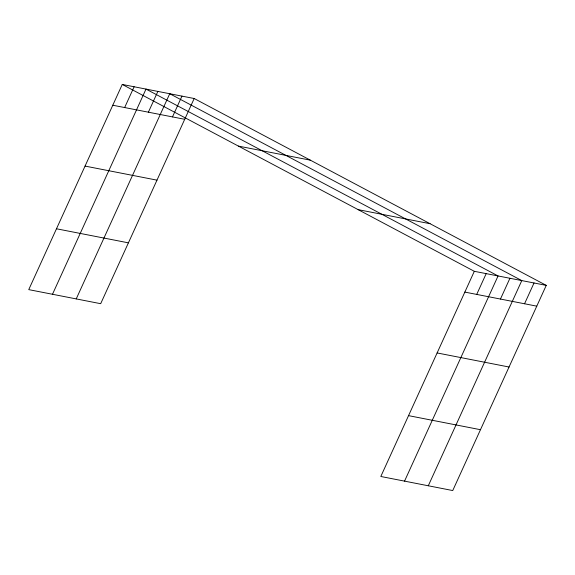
<?xml version="1.0" encoding="UTF-8"?>
<svg xmlns="http://www.w3.org/2000/svg" width="575" height="575" viewBox="0 0 575 575"><rect width="100%" height="100%" fill="white"/><g stroke="black" fill="none" stroke-linecap="round" stroke-linejoin="round"><path stroke-width="0.86" d="M194.185 98.512L122.259 84.446L28.75 289.627L100.683 303.693L194.185 98.512L546.25 285.373L452.741 490.554L380.815 476.488L474.317 271.307L546.25 285.373M124.653 107.554L134.126 86.767M52.49 294.271L145.993 89.089L498.058 275.95L404.548 481.131M148.386 112.197L157.859 91.411M76.223 298.914L169.733 93.725L521.791 280.593L428.289 485.774M172.486 116.912L181.959 96.118M476.711 294.414L486.191 273.628M500.451 299.058L509.924 278.271M524.551 303.772L534.024 282.979M112.786 105.232L184.712 119.298M238.438 146.107L310.371 160.173M358.139 209.645L430.071 223.711M85.05 166.082L156.982 180.147M464.844 292.093L536.777 306.159M56.479 228.778L128.412 242.844M437.115 352.942L509.048 367.015M408.545 415.639L480.477 429.705M122.259 84.446L474.317 271.307"/></g></svg>
